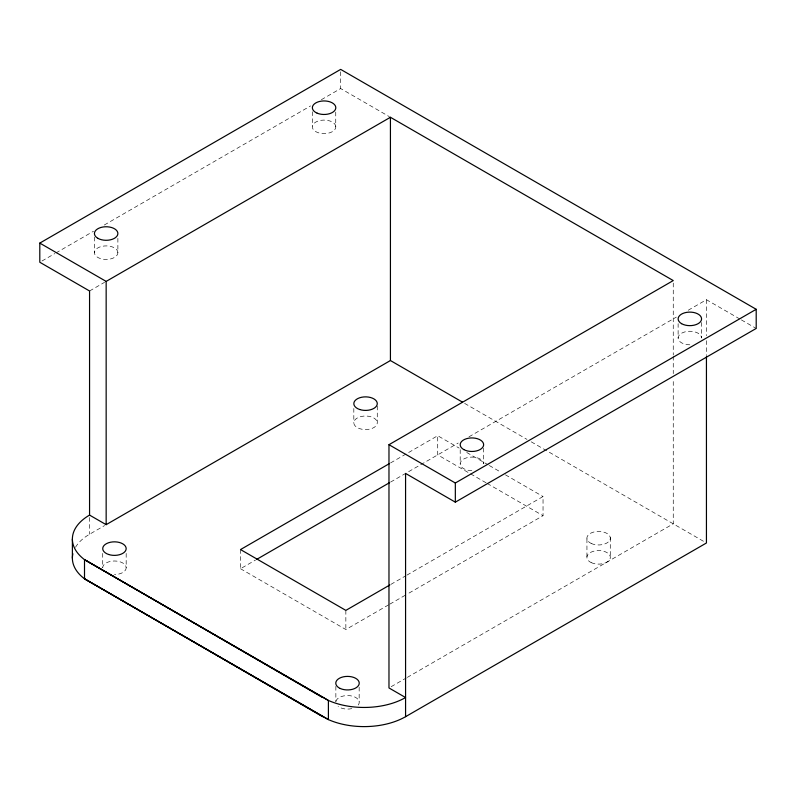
<?xml version="1.0" encoding="UTF-8"?>
<svg xmlns="http://www.w3.org/2000/svg" width="796" height="796" viewBox="0 0 796 796"><rect width="100%" height="100%" fill="white"/><g stroke="black" fill="none" stroke-linecap="round" stroke-linejoin="round"><path stroke-width="0.6" stroke-dasharray="3.98 2.98" d="M41.949 261.008L54.844 253.566M55.919 252.949L93.53 231.238M104.276 225.029L310.579 105.918M321.325 99.719L340.668 88.545L389.373 116.664M89.56 290.988L104.604 282.301M75.501 547.3A58.645 33.86 0 0 1 89.56 534.245L104.604 525.559M390.557 462.944L437.71 435.72L459.202 448.128M240.521 549.568L240.521 568.722L255.516 560.056M390.557 482.097L458.217 443.034M468.963 436.825L676.351 317.097M688.172 310.271L706.44 299.724L740.32 319.286M390.866 584.393L405.87 575.737M406.935 575.11L543.041 496.535L543.041 515.689L406.935 594.274M240.521 568.722L345.852 629.537L388.717 604.791M389.791 604.164L405.87 594.891M391.135 686.709L406.209 678.013M407.283 677.386L673.257 523.828L673.257 378.617M741.375 319.892L756.2 328.45M464.595 403.363L527.002 439.392M531.24 441.83L704.291 541.748M466.725 452.476L488.227 464.884M489.301 465.511L501.122 472.336M505.42 474.814L543.041 496.535M486.077 482.804L437.71 454.874L437.71 435.72M487.152 483.421L543.041 515.689M706.44 299.724L706.44 335.713M706.44 340.678L706.44 355.573M701.575 322.47L701.575 338.031A11.731 6.776 0 0 0 689.843 331.255A11.731 6.776 0 0 0 678.122 338.031L678.122 323.664M673.257 283.048L673.257 355.036M673.257 356.28L673.257 373.652M610.283 537.499L610.283 556.653M586.941 538.892L586.941 558.046M483.65 448.138L483.65 463.7A11.731 6.776 0 0 0 471.66 457.083A11.731 6.776 0 0 0 460.197 463.998A11.731 6.776 0 0 0 472.177 470.625M460.197 449.631L460.197 463.998M377.274 406.03L377.274 422.795A11.731 6.776 0 0 1 359.683 428.656A11.731 6.776 0 0 1 359.683 416.925A11.731 6.776 0 0 1 377.274 422.795M359.165 687.177L359.165 701.545M353.822 408.428L353.822 422.795M345.852 610.383L345.852 629.537M340.668 71.789L340.668 88.545M335.862 686.341L335.862 701.903M335.743 112.027L335.743 127.589A11.731 6.776 0 0 1 317.156 132.325A11.731 6.776 0 0 1 319.345 120.664A11.731 6.776 0 0 1 335.743 127.589M312.42 111.758L312.42 126.126M126.176 553.399L126.176 567.767A11.731 6.776 0 0 1 114.445 574.533M117.878 238.312L117.878 252.68A11.731 6.776 0 0 1 100.286 258.541A11.731 6.776 0 0 1 100.286 246.81A11.731 6.776 0 0 1 117.878 252.68M102.714 553.399L102.714 567.767A11.731 6.776 0 0 1 114.445 560.991A11.731 6.776 0 0 1 126.176 567.767M94.425 237.109L94.425 252.68M89.56 517.49L89.56 534.245M335.902 701.336A11.731 6.776 0 0 1 350.718 695.813A11.731 6.776 0 0 1 358.28 705.007M351.832 708.619A11.731 6.776 0 0 1 338.091 706.36M689.843 344.807A11.731 6.776 0 0 1 678.122 338.031M591.209 562.603A11.731 6.776 0 0 0 610.194 558.424A11.731 6.776 0 0 0 594.433 551.021A11.731 6.776 0 0 0 591.209 562.603M591.209 543.449A11.731 6.776 0 0 0 610.194 539.27A11.731 6.776 0 0 0 594.433 531.867A11.731 6.776 0 0 0 591.209 543.449"/><path stroke-width="1.19" d="M322.629 716.689L84.505 578.801L84.505 559.648A58.645 33.86 0 0 1 89.56 515.092L89.56 290.988L39.8 262.252L39.8 243.098L340.668 69.391L756.2 309.296L756.2 328.45L455.332 502.157L405.572 473.431L405.572 716.689A58.645 33.86 0 0 1 328.4 719.604L84.505 578.801A58.645 33.86 0 0 1 72.884 553.767M39.8 243.098L106.157 281.406L390.428 117.281L673.257 280.57L388.975 444.695L388.975 687.953L405.572 697.535A58.645 33.86 0 0 1 328.4 700.45L84.505 559.648L328.4 700.45L328.4 719.604L84.505 578.801M89.56 515.092L106.157 524.663L390.428 360.538L462.486 402.139M389.483 463.561L240.521 549.568L345.852 610.383L389.791 585.01M256.591 559.439L389.483 482.714M388.975 444.695L455.332 483.003L756.2 309.296M405.572 716.689L706.44 542.981L706.44 356.817M84.505 559.648L322.629 697.535M455.332 483.003L455.332 502.157M390.428 117.281L390.428 360.538M106.157 281.406L106.157 524.663M72.386 539.031L72.386 558.185M340.23 688.48A11.731 6.776 0 0 0 359.115 684.152A11.731 6.776 0 0 0 343.185 676.869A11.731 6.776 0 0 0 340.23 688.48M108.584 554.474A11.731 6.776 0 0 0 126.176 548.613A11.731 6.776 0 0 0 108.584 542.743A11.731 6.776 0 0 0 108.584 554.474M359.683 409.502A11.731 6.776 0 0 0 377.274 403.642A11.731 6.776 0 0 0 359.683 397.771A11.731 6.776 0 0 0 359.683 409.502M681.555 323.664A11.731 6.776 0 0 0 701.177 320.629A11.731 6.776 0 0 0 686.809 312.34A11.731 6.776 0 0 0 681.555 323.664M463.809 449.591A11.731 6.776 0 0 0 483.311 446.307A11.731 6.776 0 0 0 468.635 438.198A11.731 6.776 0 0 0 463.809 449.591M97.858 238.312A11.731 6.776 0 0 0 117.48 235.278A11.731 6.776 0 0 0 103.112 226.979A11.731 6.776 0 0 0 97.858 238.312M317.156 113.171A11.731 6.776 0 0 0 335.743 108.435A11.731 6.776 0 0 0 319.345 101.51A11.731 6.776 0 0 0 317.156 113.171"/></g></svg>
